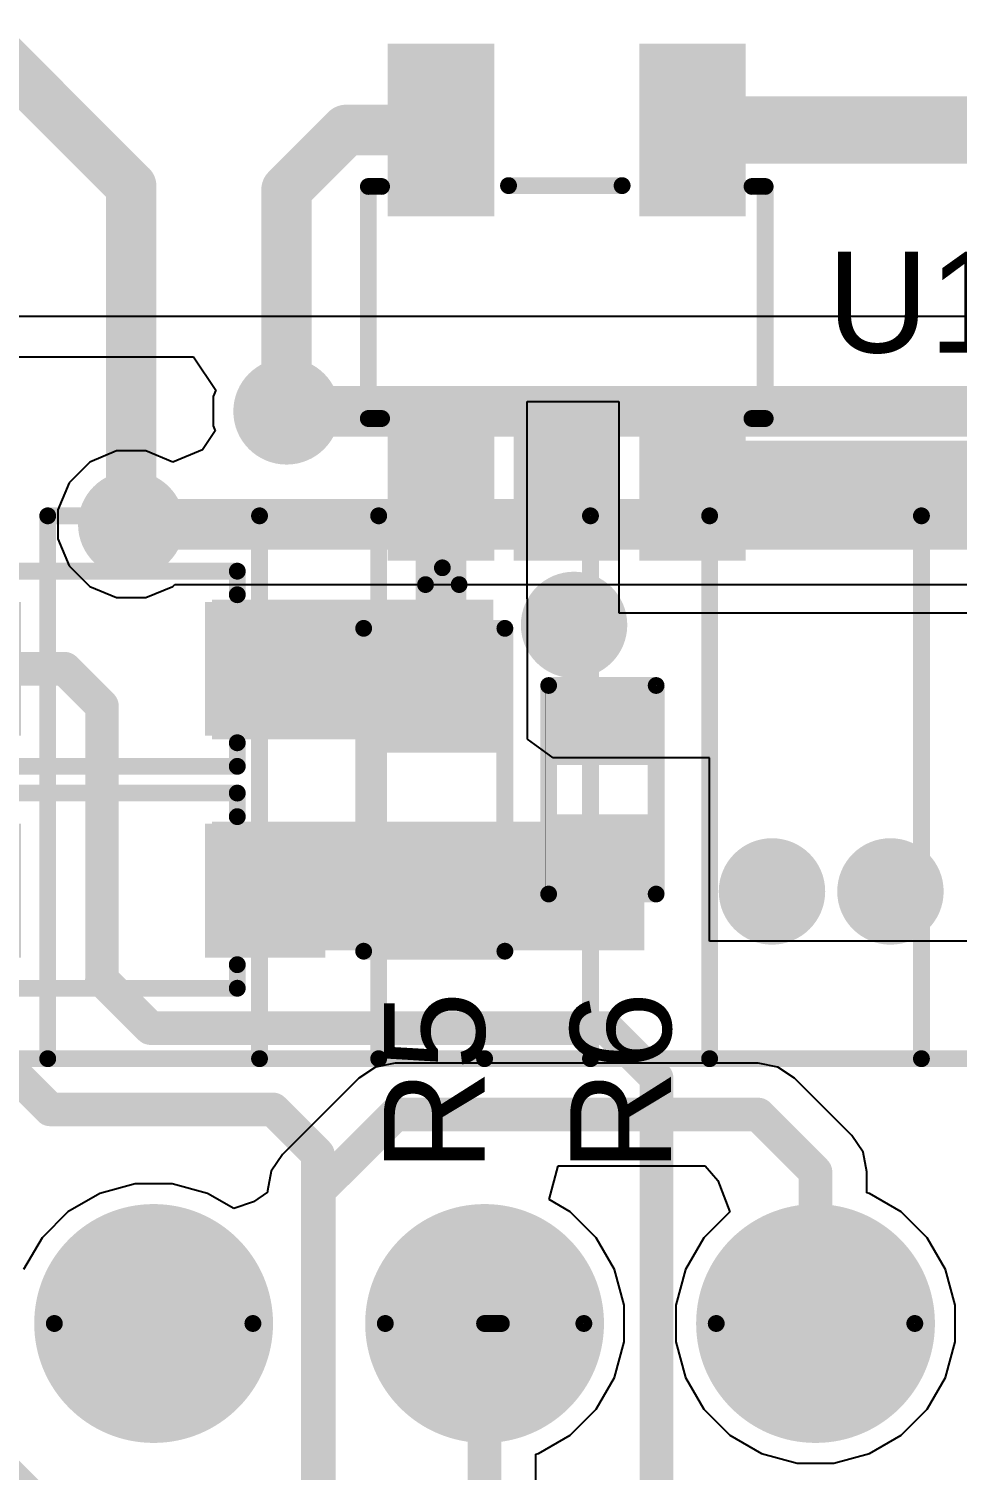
# Model space of a CAD drawing. Header units: inches. Extents: x -2.6 to 26.8, y -2.6 to 26.4.
# Drawn here: x 6.56 to 13.57, y 7.89 to 18.78 of the extents above; entities that cross this region are included whole.
import ezdxf

# ---------------------------------------------------------------- set-up
doc = ezdxf.new("R2010")
doc.units = ezdxf.units.IN
for name, color, linetype in [('Board Outline', 216, 'Continuous'), ('Bottom Layer', 5, 'Continuous'), ('Bottom Overlay', 54, 'Continuous'), ('Bottom Solder', 6, 'Continuous'), ('Multi-Layer', 9, 'Continuous'), ('Pad Holes', 156, 'Continuous'), ('Top Layer', 1, 'Continuous'), ('Top Overlay', 2, 'Continuous'), ('Top Paste', 8, 'Continuous'), ('Top Solder', 216, 'Continuous'), ('Via Holes', 16, 'Continuous')]:
    doc.layers.add(name, color=color, linetype=linetype)
doc.styles.add('Arial', font='', dxfattribs={"height": 0.2})
doc.styles.get('Arial').set_extended_font_data('Arial')

# ---------------------------------------------------------------- blocks, each defined once
blk = doc.blocks.new('SOT_23_5_1')
at = {"layer": 'Top Layer'}
for points in [[(-1.85, 1.25), (-0.75, 1.25), (-0.75, 0.65), (-1.85, 0.65)], [(0.75, 1.25), (1.85, 1.25), (1.85, 0.65), (0.75, 0.65)], [(-1.85, 0.3), (-0.75, 0.3), (-0.75, -0.3), (-1.85, -0.3)], [(-1.85, -0.65), (-0.75, -0.65), (-0.75, -1.25), (-1.85, -1.25)], [(0.75, -0.65), (1.85, -0.65), (1.85, -1.25), (0.75, -1.25)]]:
    blk.add_hatch(color=1, dxfattribs=at).paths.add_polyline_path(points)
at = {"layer": 'Top Paste'}
for points in [[(-1.85, 1.25), (-0.75, 1.25), (-0.75, 0.65), (-1.85, 0.65)], [(0.75, 1.25), (1.85, 1.25), (1.85, 0.65), (0.75, 0.65)], [(-1.85, 0.3), (-0.75, 0.3), (-0.75, -0.3), (-1.85, -0.3)], [(-1.85, -0.65), (-0.75, -0.65), (-0.75, -1.25), (-1.85, -1.25)], [(0.75, -0.65), (1.85, -0.65), (1.85, -1.25), (0.75, -1.25)]]:
    blk.add_hatch(color=8, dxfattribs=at).paths.add_polyline_path(points)
at = {"layer": 'Top Solder'}
for points in [[(-1.952, 1.352), (-0.648, 1.352), (-0.648, 0.548), (-1.952, 0.548)], [(0.648, 1.352), (1.952, 1.352), (1.952, 0.548), (0.648, 0.548)], [(-1.952, 0.402), (-0.648, 0.402), (-0.648, -0.402), (-1.952, -0.402)], [(-1.952, -0.548), (-0.648, -0.548), (-0.648, -1.352), (-1.952, -1.352)], [(0.648, -0.548), (1.952, -0.548), (1.952, -1.352), (0.648, -1.352)]]:
    blk.add_hatch(color=216, dxfattribs=at).paths.add_polyline_path(points)
at = {"layer": 'Top Overlay'}
for points in [[(-0.879, 1.499, 0.127, 0.127, 0), (0.874, 1.499, 0.127, 0.127, 0)], [(-0.879, 1.499, 0.127, 0.127, 0), (-0.879, 1.399, 0.127, 0.127, 0)], [(0.874, 1.499, 0.127, 0.127, 0), (0.874, 1.399, 0.127, 0.127, 0)], [(-2.134, 1.067, 0.127, 0.127, 0), (-2.007, 0.94, 0.127, 0.127, 0)], [(-2.134, 1.067, 0.127, 0.127, 0), (-2.134, 0.813, 0.127, 0.127, 0)], [(-2.007, 0.94, 0.127, 0.127, 0), (-2.134, 0.813, 0.127, 0.127, 0)], [(0.88, 0.44, 0.127, 0.127, 0), (0.88, -0.418, 0.127, 0.127, 0)], [(-0.879, -1.399, 0.127, 0.127, 0), (-0.879, -1.499, 0.127, 0.127, 0)], [(0.874, -1.399, 0.127, 0.127, 0), (0.874, -1.499, 0.127, 0.127, 0)], [(-0.879, -1.499, 0.127, 0.127, 0), (0.874, -1.499, 0.127, 0.127, 0)]]:
    blk.add_lwpolyline(points, format="xyseb", dxfattribs=at)
for points in [[(-0.911, 1.499, 0.0635, 0.0635, 1), (-0.847, 1.499, 0.0635, 0.0635, 1)], [(-0.911, 1.499, 0.0635, 0.0635, 1), (-0.847, 1.499, 0.0635, 0.0635, 1)], [(0.842, 1.499, 0.0635, 0.0635, 1), (0.905, 1.499, 0.0635, 0.0635, 1)], [(0.842, 1.499, 0.0635, 0.0635, 1), (0.905, 1.499, 0.0635, 0.0635, 1)], [(-0.911, 1.399, 0.0635, 0.0635, 1), (-0.847, 1.399, 0.0635, 0.0635, 1)], [(0.842, 1.399, 0.0635, 0.0635, 1), (0.905, 1.399, 0.0635, 0.0635, 1)], [(-2.165, 1.067, 0.0635, 0.0635, 1), (-2.102, 1.067, 0.0635, 0.0635, 1)], [(-2.165, 1.067, 0.0635, 0.0635, 1), (-2.102, 1.067, 0.0635, 0.0635, 1)], [(-2.038, 0.94, 0.0635, 0.0635, 1), (-1.975, 0.94, 0.0635, 0.0635, 1)], [(-2.038, 0.94, 0.0635, 0.0635, 1), (-1.975, 0.94, 0.0635, 0.0635, 1)], [(-2.165, 0.813, 0.0635, 0.0635, 1), (-2.102, 0.813, 0.0635, 0.0635, 1)], [(-2.165, 0.813, 0.0635, 0.0635, 1), (-2.102, 0.813, 0.0635, 0.0635, 1)], [(0.848, 0.44, 0.0635, 0.0635, 1), (0.912, 0.44, 0.0635, 0.0635, 1)], [(0.848, -0.418, 0.0635, 0.0635, 1), (0.912, -0.418, 0.0635, 0.0635, 1)], [(-0.911, -1.399, 0.0635, 0.0635, 1), (-0.847, -1.399, 0.0635, 0.0635, 1)], [(0.842, -1.399, 0.0635, 0.0635, 1), (0.905, -1.399, 0.0635, 0.0635, 1)], [(-0.911, -1.499, 0.0635, 0.0635, 1), (-0.847, -1.499, 0.0635, 0.0635, 1)], [(-0.911, -1.499, 0.0635, 0.0635, 1), (-0.847, -1.499, 0.0635, 0.0635, 1)], [(0.842, -1.499, 0.0635, 0.0635, 1), (0.905, -1.499, 0.0635, 0.0635, 1)], [(0.842, -1.499, 0.0635, 0.0635, 1), (0.905, -1.499, 0.0635, 0.0635, 1)]]:
    blk.add_lwpolyline(points, format="xyseb", close=True, dxfattribs=at)
blk = doc.blocks.new('SOD_323_8')
at = {"layer": 'Top Layer'}
for points in [[(-0.75, -0.45), (-1.55, -0.45), (-1.55, 0.45), (-0.75, 0.45)], [(1.55, -0.45), (0.75, -0.45), (0.75, 0.45), (1.55, 0.45)]]:
    blk.add_hatch(color=1, dxfattribs=at).paths.add_polyline_path(points)
at = {"layer": 'Top Overlay'}
for points in [[(-2.007, 0.483), (-0.914, 0.483), (-0.914, 0.787), (-2.007, 0.787)], [(-2.007, -0.508), (-1.575, -0.508), (-1.575, 0.508), (-2.007, 0.508)], [(-2.007, -0.787), (-0.914, -0.787), (-0.914, -0.483), (-2.007, -0.483)]]:
    blk.add_hatch(color=2, dxfattribs=at).paths.add_polyline_path(points)
at = {"layer": 'Top Paste'}
for points in [[(-0.75, -0.45), (-1.55, -0.45), (-1.55, 0.45), (-0.75, 0.45)], [(1.55, -0.45), (0.75, -0.45), (0.75, 0.45), (1.55, 0.45)]]:
    blk.add_hatch(color=8, dxfattribs=at).paths.add_polyline_path(points)
at = {"layer": 'Top Solder'}
for points in [[(-0.695, -0.505), (-1.605, -0.505), (-1.605, 0.505), (-0.695, 0.505)], [(1.605, -0.505), (0.695, -0.505), (0.695, 0.505), (1.605, 0.505)]]:
    blk.add_hatch(color=216, dxfattribs=at).paths.add_polyline_path(points)
at = {"layer": 'Top Overlay'}
for points in [[(-0.914, 0.737, 0.127, 0.127, 0), (0.94, 0.737, 0.127, 0.127, 0)], [(0.94, 0.559, 0.127, 0.127, 0), (0.94, 0.737, 0.127, 0.127, 0)], [(0.94, -0.737, 0.127, 0.127, 0), (0.94, -0.559, 0.127, 0.127, 0)], [(-0.914, -0.737, 0.127, 0.127, 0), (0.94, -0.737, 0.127, 0.127, 0)]]:
    blk.add_lwpolyline(points, format="xyseb", dxfattribs=at)
for points in [[(-0.946, 0.737, 0.0635, 0.0635, 1), (-0.883, 0.737, 0.0635, 0.0635, 1)], [(0.908, 0.737, 0.0635, 0.0635, 1), (0.972, 0.737, 0.0635, 0.0635, 1)], [(0.908, 0.737, 0.0635, 0.0635, 1), (0.972, 0.737, 0.0635, 0.0635, 1)], [(0.908, 0.559, 0.0635, 0.0635, 1), (0.972, 0.559, 0.0635, 0.0635, 1)], [(0.908, -0.559, 0.0635, 0.0635, 1), (0.972, -0.559, 0.0635, 0.0635, 1)], [(-0.946, -0.737, 0.0635, 0.0635, 1), (-0.883, -0.737, 0.0635, 0.0635, 1)], [(0.908, -0.737, 0.0635, 0.0635, 1), (0.972, -0.737, 0.0635, 0.0635, 1)], [(0.908, -0.737, 0.0635, 0.0635, 1), (0.972, -0.737, 0.0635, 0.0635, 1)]]:
    blk.add_lwpolyline(points, format="xyseb", close=True, dxfattribs=at)
blk = doc.blocks.new('SOD_323_9')
at = {"layer": 'Top Layer'}
for points in [[(-0.75, -0.45), (-1.55, -0.45), (-1.55, 0.45), (-0.75, 0.45)], [(1.55, -0.45), (0.75, -0.45), (0.75, 0.45), (1.55, 0.45)]]:
    blk.add_hatch(color=1, dxfattribs=at).paths.add_polyline_path(points)
at = {"layer": 'Top Overlay'}
for points in [[(-2.007, 0.483), (-0.914, 0.483), (-0.914, 0.787), (-2.007, 0.787)], [(-2.007, -0.508), (-1.575, -0.508), (-1.575, 0.508), (-2.007, 0.508)], [(-2.007, -0.787), (-0.914, -0.787), (-0.914, -0.483), (-2.007, -0.483)]]:
    blk.add_hatch(color=2, dxfattribs=at).paths.add_polyline_path(points)
at = {"layer": 'Top Paste'}
for points in [[(-0.75, -0.45), (-1.55, -0.45), (-1.55, 0.45), (-0.75, 0.45)], [(1.55, -0.45), (0.75, -0.45), (0.75, 0.45), (1.55, 0.45)]]:
    blk.add_hatch(color=8, dxfattribs=at).paths.add_polyline_path(points)
at = {"layer": 'Top Solder'}
for points in [[(-0.695, -0.505), (-1.605, -0.505), (-1.605, 0.505), (-0.695, 0.505)], [(1.605, -0.505), (0.695, -0.505), (0.695, 0.505), (1.605, 0.505)]]:
    blk.add_hatch(color=216, dxfattribs=at).paths.add_polyline_path(points)
at = {"layer": 'Top Overlay'}
for points in [[(-0.914, 0.737, 0.127, 0.127, 0), (0.94, 0.737, 0.127, 0.127, 0)], [(0.94, 0.559, 0.127, 0.127, 0), (0.94, 0.737, 0.127, 0.127, 0)], [(0.94, -0.737, 0.127, 0.127, 0), (0.94, -0.559, 0.127, 0.127, 0)], [(-0.914, -0.737, 0.127, 0.127, 0), (0.94, -0.737, 0.127, 0.127, 0)]]:
    blk.add_lwpolyline(points, format="xyseb", dxfattribs=at)
for points in [[(-0.946, 0.737, 0.0635, 0.0635, 1), (-0.883, 0.737, 0.0635, 0.0635, 1)], [(0.908, 0.737, 0.0635, 0.0635, 1), (0.972, 0.737, 0.0635, 0.0635, 1)], [(0.908, 0.737, 0.0635, 0.0635, 1), (0.972, 0.737, 0.0635, 0.0635, 1)], [(0.908, 0.559, 0.0635, 0.0635, 1), (0.972, 0.559, 0.0635, 0.0635, 1)], [(0.908, -0.559, 0.0635, 0.0635, 1), (0.972, -0.559, 0.0635, 0.0635, 1)], [(-0.946, -0.737, 0.0635, 0.0635, 1), (-0.883, -0.737, 0.0635, 0.0635, 1)], [(0.908, -0.737, 0.0635, 0.0635, 1), (0.972, -0.737, 0.0635, 0.0635, 1)], [(0.908, -0.737, 0.0635, 0.0635, 1), (0.972, -0.737, 0.0635, 0.0635, 1)]]:
    blk.add_lwpolyline(points, format="xyseb", close=True, dxfattribs=at)
blk = doc.blocks.new('R___0402_14')
at = {"layer": 'Top Layer'}
for points in [[(-0.699, -0.318), (-0.699, 0.317), (-0.241, 0.317), (-0.241, -0.318)], [(0.241, -0.318), (0.241, 0.317), (0.699, 0.317), (0.699, -0.318)]]:
    blk.add_hatch(color=1, dxfattribs=at).paths.add_polyline_path(points)
at = {"layer": 'Top Paste'}
for points in [[(-0.699, -0.318), (-0.699, 0.317), (-0.241, 0.317), (-0.241, -0.318)], [(0.241, -0.318), (0.241, 0.317), (0.699, 0.317), (0.699, -0.318)]]:
    blk.add_hatch(color=8, dxfattribs=at).paths.add_polyline_path(points)
at = {"layer": 'Top Solder'}
for points in [[(-0.754, -0.373), (-0.754, 0.373), (-0.186, 0.373), (-0.186, -0.373)], [(0.186, -0.373), (0.186, 0.373), (0.754, 0.373), (0.754, -0.373)]]:
    blk.add_hatch(color=216, dxfattribs=at).paths.add_polyline_path(points)
at = {"layer": 'Top Overlay'}
for points in [[(-0.787, -0.406, 0.127, 0.127, 0), (-0.787, 0.406, 0.127, 0.127, 0)], [(0.787, 0.406, 0.127, 0.127, 0), (-0.787, 0.406, 0.127, 0.127, 0)], [(0.787, -0.406, 0.127, 0.127, 0), (0.787, 0.406, 0.127, 0.127, 0)], [(0.787, -0.406, 0.127, 0.127, 0), (-0.787, -0.406, 0.127, 0.127, 0)], [(0.813, -0.432, 0.00323, 0.00323, 0), (-0.813, -0.432, 0.00323, 0.00323, 0)]]:
    blk.add_lwpolyline(points, format="xyseb", dxfattribs=at)
for points in [[(-0.819, 0.406, 0.0635, 0.0635, 1), (-0.756, 0.406, 0.0635, 0.0635, 1)], [(-0.819, 0.406, 0.0635, 0.0635, 1), (-0.756, 0.406, 0.0635, 0.0635, 1)], [(0.756, 0.406, 0.0635, 0.0635, 1), (0.819, 0.406, 0.0635, 0.0635, 1)], [(0.756, 0.406, 0.0635, 0.0635, 1), (0.819, 0.406, 0.0635, 0.0635, 1)], [(-0.819, -0.406, 0.0635, 0.0635, 1), (-0.756, -0.406, 0.0635, 0.0635, 1)], [(-0.819, -0.406, 0.0635, 0.0635, 1), (-0.756, -0.406, 0.0635, 0.0635, 1)], [(-0.814, -0.432, 0.00161, 0.00161, 1), (-0.812, -0.432, 0.00161, 0.00161, 1)], [(0.756, -0.406, 0.0635, 0.0635, 1), (0.819, -0.406, 0.0635, 0.0635, 1)], [(0.756, -0.406, 0.0635, 0.0635, 1), (0.819, -0.406, 0.0635, 0.0635, 1)], [(0.812, -0.432, 0.00161, 0.00161, 1), (0.814, -0.432, 0.00161, 0.00161, 1)]]:
    blk.add_lwpolyline(points, format="xyseb", close=True, dxfattribs=at)
blk = doc.blocks.new('R___0603_15')
at = {"layer": 'Top Layer'}
for points in [[(-0.381, 0.4445), (-0.381, -0.4445), (-1.143, -0.4445), (-1.143, 0.4445)], [(1.143, 0.4445), (1.143, -0.4445), (0.381, -0.4445), (0.381, 0.4445)]]:
    blk.add_hatch(color=1, dxfattribs=at).paths.add_polyline_path(points)
at = {"layer": 'Top Paste'}
for points in [[(-0.381, 0.4445), (-0.381, -0.4445), (-1.143, -0.4445), (-1.143, 0.4445)], [(1.143, 0.4445), (1.143, -0.4445), (0.381, -0.4445), (0.381, 0.4445)]]:
    blk.add_hatch(color=8, dxfattribs=at).paths.add_polyline_path(points)
at = {"layer": 'Top Solder'}
for points in [[(-0.2794, 0.5461), (-0.2794, -0.5461), (-1.2446, -0.5461), (-1.2446, 0.5461)], [(1.2446, 0.5461), (1.2446, -0.5461), (0.2794, -0.5461), (0.2794, 0.5461)]]:
    blk.add_hatch(color=216, dxfattribs=at).paths.add_polyline_path(points)
at = {"layer": 'Top Overlay'}
for points in [[(-1.2192, 0.5334, 0.127, 0.127, 0), (-1.2192, -0.5334, 0.127, 0.127, 0)], [(-1.2192, 0.5334, 0.127, 0.127, 0), (1.2192, 0.5334, 0.127, 0.127, 0)], [(1.2192, 0.5334, 0.127, 0.127, 0), (1.2192, -0.5334, 0.127, 0.127, 0)], [(-1.2192, -0.5334, 0.127, 0.127, 0), (1.2192, -0.5334, 0.127, 0.127, 0)]]:
    blk.add_lwpolyline(points, format="xyseb", dxfattribs=at)
for points in [[(-1.25095, 0.5334, 0.0635, 0.0635, 1), (-1.18745, 0.5334, 0.0635, 0.0635, 1)], [(-1.25095, 0.5334, 0.0635, 0.0635, 1), (-1.18745, 0.5334, 0.0635, 0.0635, 1)], [(1.18745, 0.5334, 0.0635, 0.0635, 1), (1.25095, 0.5334, 0.0635, 0.0635, 1)], [(1.18745, 0.5334, 0.0635, 0.0635, 1), (1.25095, 0.5334, 0.0635, 0.0635, 1)], [(-1.25095, -0.5334, 0.0635, 0.0635, 1), (-1.18745, -0.5334, 0.0635, 0.0635, 1)], [(-1.25095, -0.5334, 0.0635, 0.0635, 1), (-1.18745, -0.5334, 0.0635, 0.0635, 1)], [(1.18745, -0.5334, 0.0635, 0.0635, 1), (1.25095, -0.5334, 0.0635, 0.0635, 1)], [(1.18745, -0.5334, 0.0635, 0.0635, 1), (1.25095, -0.5334, 0.0635, 0.0635, 1)]]:
    blk.add_lwpolyline(points, format="xyseb", close=True, dxfattribs=at)
blk = doc.blocks.new('B01_A_7P_R4______B_20')
at = {"layer": 'Bottom Layer'}
h = blk.add_hatch(color=5, dxfattribs=at)
edge = h.paths.add_edge_path()
edge.add_arc((-2.5, 0), 0.8, 0, 360)
h = blk.add_hatch(color=5, dxfattribs=at)
edge = h.paths.add_edge_path()
edge.add_arc((0, 0), 0.8, 0, 360)
h = blk.add_hatch(color=5, dxfattribs=at)
edge = h.paths.add_edge_path()
edge.add_arc((2.5, 0), 0.8, 0, 360)
at = {"layer": 'Bottom Solder'}
h = blk.add_hatch(color=6, dxfattribs=at)
edge = h.paths.add_edge_path()
edge.add_arc((-2.5, 0), 0.902, 0, 360)
h = blk.add_hatch(color=6, dxfattribs=at)
edge = h.paths.add_edge_path()
edge.add_arc((0, 0), 0.902, 0, 360)
h = blk.add_hatch(color=6, dxfattribs=at)
edge = h.paths.add_edge_path()
edge.add_arc((2.5, 0), 0.902, 0, 360)
at = {"layer": 'Multi-Layer'}
h = blk.add_hatch(color=9, dxfattribs=at)
edge = h.paths.add_edge_path()
edge.add_arc((-2.5, 0), 0.8, 0, 360)
h = blk.add_hatch(color=9, dxfattribs=at)
edge = h.paths.add_edge_path()
edge.add_arc((0, 0), 0.8, 0, 360)
h = blk.add_hatch(color=9, dxfattribs=at)
edge = h.paths.add_edge_path()
edge.add_arc((2.5, 0), 0.8, 0, 360)
at = {"layer": 'Pad Holes'}
h = blk.add_hatch(color=7, dxfattribs=at)
edge = h.paths.add_edge_path()
edge.add_arc((-2.5, 0), 0.5, 0, 360)
h = blk.add_hatch(color=7, dxfattribs=at)
edge = h.paths.add_edge_path()
edge.add_arc((0, 0), 0.5, 0, 360)
h = blk.add_hatch(color=7, dxfattribs=at)
edge = h.paths.add_edge_path()
edge.add_arc((2.5, 0), 0.5, 0, 360)
at = {"layer": 'Top Layer'}
h = blk.add_hatch(color=1, dxfattribs=at)
edge = h.paths.add_edge_path()
edge.add_arc((-2.5, 0), 0.8, 0, 360)
h = blk.add_hatch(color=1, dxfattribs=at)
edge = h.paths.add_edge_path()
edge.add_arc((0, 0), 0.8, 0, 360)
h = blk.add_hatch(color=1, dxfattribs=at)
edge = h.paths.add_edge_path()
edge.add_arc((2.5, 0), 0.8, 0, 360)
at = {"layer": 'Top Solder'}
h = blk.add_hatch(color=216, dxfattribs=at)
edge = h.paths.add_edge_path()
edge.add_arc((-2.5, 0), 0.902, 0, 360)
h = blk.add_hatch(color=216, dxfattribs=at)
edge = h.paths.add_edge_path()
edge.add_arc((0, 0), 0.902, 0, 360)
h = blk.add_hatch(color=216, dxfattribs=at)
edge = h.paths.add_edge_path()
edge.add_arc((2.5, 0), 0.902, 0, 360)
at = {"layer": 'Bottom Overlay'}
for points in [[(-3.3, 2, 0.127, 0.127, 0), (-3.3, 6.1, 0.127, 0.127, 0)], [(-3.3, 6.1, 0.127, 0.127, 0), (-1.7, 6.1, 0.127, 0.127, 0)], [(-1.7, 2, 0.127, 0.127, 0), (-1.7, 6.1, 0.127, 0.127, 0)], [(-0.8, 2, 0.127, 0.127, 0), (-0.8, 6.1, 0.127, 0.127, 0)], [(-0.8, 6.1, 0.127, 0.127, 0), (0.8, 6.1, 0.127, 0.127, 0)], [(0.8, 2, 0.127, 0.127, 0), (0.8, 6.1, 0.127, 0.127, 0)], [(1.7, 2, 0.127, 0.127, 0), (1.7, 6.1, 0.127, 0.127, 0)], [(1.7, 6.1, 0.127, 0.127, 0), (3.3, 6.1, 0.127, 0.127, 0)], [(3.3, 2, 0.127, 0.127, 0), (3.3, 6.1, 0.127, 0.127, 0)], [(-9.75, 2, 0.127, 0.127, 0), (0, 2, 0.127, 0.127, 0)], [(0, 2, 0.127, 0.127, 0), (9.75, 2, 0.127, 0.127, 0)], [(0, 0, 0.127, 0.127, 0), (0.127, 0, 0.127, 0.127, 0)]]:
    blk.add_lwpolyline(points, format="xyseb", dxfattribs=at)
for points in [[(-3.332, 6.1, 0.0635, 0.0635, 1), (-3.268, 6.1, 0.0635, 0.0635, 1)], [(-3.332, 6.1, 0.0635, 0.0635, 1), (-3.268, 6.1, 0.0635, 0.0635, 1)], [(-1.732, 6.1, 0.0635, 0.0635, 1), (-1.668, 6.1, 0.0635, 0.0635, 1)], [(-1.732, 6.1, 0.0635, 0.0635, 1), (-1.668, 6.1, 0.0635, 0.0635, 1)], [(-0.832, 6.1, 0.0635, 0.0635, 1), (-0.768, 6.1, 0.0635, 0.0635, 1)], [(-0.832, 6.1, 0.0635, 0.0635, 1), (-0.768, 6.1, 0.0635, 0.0635, 1)], [(0.768, 6.1, 0.0635, 0.0635, 1), (0.832, 6.1, 0.0635, 0.0635, 1)], [(0.768, 6.1, 0.0635, 0.0635, 1), (0.832, 6.1, 0.0635, 0.0635, 1)], [(1.668, 6.1, 0.0635, 0.0635, 1), (1.732, 6.1, 0.0635, 0.0635, 1)], [(1.668, 6.1, 0.0635, 0.0635, 1), (1.732, 6.1, 0.0635, 0.0635, 1)], [(3.268, 6.1, 0.0635, 0.0635, 1), (3.332, 6.1, 0.0635, 0.0635, 1)], [(3.268, 6.1, 0.0635, 0.0635, 1), (3.332, 6.1, 0.0635, 0.0635, 1)], [(-3.332, 2, 0.0635, 0.0635, 1), (-3.268, 2, 0.0635, 0.0635, 1)], [(-1.732, 2, 0.0635, 0.0635, 1), (-1.668, 2, 0.0635, 0.0635, 1)], [(-0.832, 2, 0.0635, 0.0635, 1), (-0.768, 2, 0.0635, 0.0635, 1)], [(-0.032, 2, 0.0635, 0.0635, 1), (0.032, 2, 0.0635, 0.0635, 1)], [(-0.032, 2, 0.0635, 0.0635, 1), (0.032, 2, 0.0635, 0.0635, 1)], [(0.768, 2, 0.0635, 0.0635, 1), (0.832, 2, 0.0635, 0.0635, 1)], [(1.668, 2, 0.0635, 0.0635, 1), (1.732, 2, 0.0635, 0.0635, 1)], [(3.268, 2, 0.0635, 0.0635, 1), (3.332, 2, 0.0635, 0.0635, 1)], [(-0.032, 0, 0.0635, 0.0635, 1), (0.032, 0, 0.0635, 0.0635, 1)], [(0.095, 0, 0.0635, 0.0635, 1), (0.159, 0, 0.0635, 0.0635, 1)]]:
    blk.add_lwpolyline(points, format="xyseb", close=True, dxfattribs=at)

msp = doc.modelspace()

# ---------------------------------------------------------------- hatches: boundary and pattern name
at = {"layer": 'Bottom Layer'}
h = msp.add_hatch(color=5, dxfattribs=at)
edge = h.paths.add_edge_path()
edge.add_arc((8.504, 15.889), 0.3, 0, 360)
h = msp.add_hatch(color=5, dxfattribs=at)
edge = h.paths.add_edge_path()
edge.add_arc((7.331, 15.036), 0.3, 0, 360)
h = msp.add_hatch(color=5, dxfattribs=at)
edge = h.paths.add_edge_path()
edge.add_arc((10.676, 14.276), 0.3, 0, 360)
h = msp.add_hatch(color=5, dxfattribs=at)
edge = h.paths.add_edge_path()
edge.add_arc((12.171, 12.263), 0.3, 0, 360)
h = msp.add_hatch(color=5, dxfattribs=at)
edge = h.paths.add_edge_path()
edge.add_arc((13.066, 12.263), 0.3, 0, 360)
at = {"layer": 'Bottom Solder'}
h = msp.add_hatch(color=6, dxfattribs=at)
edge = h.paths.add_edge_path()
edge.add_arc((8.504, 15.889), 0.402, 0, 360)
h = msp.add_hatch(color=6, dxfattribs=at)
edge = h.paths.add_edge_path()
edge.add_arc((7.331, 15.036), 0.402, 0, 360)
h = msp.add_hatch(color=6, dxfattribs=at)
edge = h.paths.add_edge_path()
edge.add_arc((10.676, 14.276), 0.402, 0, 360)
h = msp.add_hatch(color=6, dxfattribs=at)
edge = h.paths.add_edge_path()
edge.add_arc((12.171, 12.263), 0.402, 0, 360)
h = msp.add_hatch(color=6, dxfattribs=at)
edge = h.paths.add_edge_path()
edge.add_arc((13.066, 12.263), 0.402, 0, 360)
at = {"layer": 'Top Layer'}
h = msp.add_hatch(color=1, dxfattribs=at)
edge = h.paths.add_edge_path()
edge.add_arc((8.504, 15.889), 0.3, 0, 360)
h = msp.add_hatch(color=1, dxfattribs=at)
edge = h.paths.add_edge_path()
edge.add_arc((7.331, 15.036), 0.3, 0, 360)
h = msp.add_hatch(color=1, dxfattribs=at)
edge = h.paths.add_edge_path()
edge.add_arc((10.676, 14.276), 0.3, 0, 360)
for points in [[(7.942, 13.412), (10.065, 13.412), (10.065, 14.466), (7.942, 14.466)], [(7.942, 11.819), (11.208, 11.819), (11.208, 12.789), (7.942, 12.789)]]:
    msp.add_hatch(color=1, dxfattribs=at).paths.add_polyline_path(points)
h = msp.add_hatch(color=1, dxfattribs=at)
edge = h.paths.add_edge_path()
edge.add_arc((12.171, 12.263), 0.3, 0, 360)
h = msp.add_hatch(color=1, dxfattribs=at)
edge = h.paths.add_edge_path()
edge.add_arc((13.066, 12.263), 0.3, 0, 360)
at = {"layer": 'Top Solder'}
h = msp.add_hatch(color=216, dxfattribs=at)
edge = h.paths.add_edge_path()
edge.add_arc((8.504, 15.889), 0.402, 0, 360)
h = msp.add_hatch(color=216, dxfattribs=at)
edge = h.paths.add_edge_path()
edge.add_arc((7.331, 15.036), 0.402, 0, 360)
h = msp.add_hatch(color=216, dxfattribs=at)
edge = h.paths.add_edge_path()
edge.add_arc((10.676, 14.276), 0.402, 0, 360)
h = msp.add_hatch(color=216, dxfattribs=at)
edge = h.paths.add_edge_path()
edge.add_arc((12.171, 12.263), 0.402, 0, 360)
h = msp.add_hatch(color=216, dxfattribs=at)
edge = h.paths.add_edge_path()
edge.add_arc((13.066, 12.263), 0.402, 0, 360)
at = {"layer": 'Via Holes'}
h = msp.add_hatch(color=7, dxfattribs=at)
edge = h.paths.add_edge_path()
edge.add_arc((8.504, 15.889), 0.15, 0, 360)
h = msp.add_hatch(color=7, dxfattribs=at)
edge = h.paths.add_edge_path()
edge.add_arc((7.331, 15.036), 0.15, 0, 360)
h = msp.add_hatch(color=7, dxfattribs=at)
edge = h.paths.add_edge_path()
edge.add_arc((10.676, 14.276), 0.15, 0, 360)
h = msp.add_hatch(color=7, dxfattribs=at)
edge = h.paths.add_edge_path()
edge.add_arc((12.171, 12.263), 0.15, 0, 360)
h = msp.add_hatch(color=7, dxfattribs=at)
edge = h.paths.add_edge_path()
edge.add_arc((13.066, 12.263), 0.15, 0, 360)

# ---------------------------------------------------------------- linework, layer by layer
at = {"layer": 'Board Outline'}
for points in [[(8.25, 9, 0.127, 0.127, 1), (6.75, 9, 0.127, 0.127, 1)], [(10.75, 9, 0.127, 0.127, 1), (9.25, 9, 0.127, 0.127, 1)], [(13.25, 9, 0.127, 0.127, 1), (11.75, 9, 0.127, 0.127, 1)], [(6.718, 9, 0.0635, 0.0635, 1), (6.782, 9, 0.0635, 0.0635, 1)], [(8.218, 9, 0.0635, 0.0635, 1), (8.282, 9, 0.0635, 0.0635, 1)], [(9.218, 9, 0.0635, 0.0635, 1), (9.282, 9, 0.0635, 0.0635, 1)], [(10.718, 9, 0.0635, 0.0635, 1), (10.782, 9, 0.0635, 0.0635, 1)], [(11.718, 9, 0.0635, 0.0635, 1), (11.782, 9, 0.0635, 0.0635, 1)], [(13.218, 9, 0.0635, 0.0635, 1), (13.282, 9, 0.0635, 0.0635, 1)]]:
    msp.add_lwpolyline(points, format="xyseb", close=True, dxfattribs=at)
at = {"layer": 'Bottom Layer'}
for p, q in [((22.241, 16.606), (1.707, 16.606)), ((2.052, 16.302), (7.801, 16.302)), ((7.801, 16.302), (7.97, 16.048)), ((7.97, 16.048), (7.95, 16)), ((7.95, 16), (7.95, 15.779)), ((7.965, 15.743), (7.869, 15.599)), ((7.95, 15.779), (7.965, 15.743)), ((7.22, 15.59), (7.017, 15.505)), ((7.441, 15.59), (7.22, 15.59)), ((7.644, 15.505), (7.441, 15.59)), ((7.869, 15.599), (7.644, 15.505)), ((7.017, 15.505), (6.861, 15.349)), ((6.861, 15.349), (6.777, 15.146)), ((6.777, 15.146), (6.777, 14.925)), ((6.777, 14.925), (6.861, 14.722)), ((6.861, 14.722), (7.017, 14.566)), ((7.017, 14.566), (7.22, 14.482)), ((7.22, 14.482), (7.441, 14.482)), ((7.441, 14.482), (7.644, 14.566)), ((7.644, 14.566), (7.661, 14.582)), ((7.661, 14.582), (16.36, 14.582)), ((9.175, 10.937), (9.049, 10.853)), ((9.324, 10.967), (9.175, 10.937)), ((12.067, 10.967), (9.324, 10.967)), ((12.216, 10.937), (12.067, 10.967)), ((12.342, 10.853), (12.216, 10.937)), ((9.049, 10.853), (8.473, 10.276)), ((12.775, 10.42), (12.342, 10.853)), ((12.859, 10.294), (12.775, 10.42)), ((8.473, 10.276), (8.389, 10.15)), ((12.888, 10.145), (12.859, 10.294)), ((8.389, 10.15), (8.359, 10.002)), ((10.487, 9.936), (10.556, 10.19)), ((10.556, 10.19), (11.666, 10.19)), ((11.666, 10.19), (11.762, 10.08)), ((12.888, 9.987), (12.888, 10.145)), ((7.361, 10.054), (7.093, 9.982)), ((7.639, 10.054), (7.361, 10.054)), ((7.907, 9.982), (7.639, 10.054)), ((11.762, 10.08), (11.853, 9.843)), ((7.093, 9.982), (6.853, 9.843)), ((8.105, 9.868), (7.907, 9.982)), ((8.254, 9.918), (8.105, 9.868)), ((8.359, 9.991), (8.254, 9.918)), ((8.359, 10.002), (8.359, 9.991)), ((10.647, 9.843), (10.487, 9.936)), ((12.907, 9.982), (12.888, 9.987)), ((13.147, 9.843), (12.907, 9.982)), ((6.853, 9.843), (6.657, 9.647)), ((10.843, 9.647), (10.647, 9.843)), ((11.853, 9.843), (11.657, 9.647)), ((13.343, 9.647), (13.147, 9.843)), ((6.657, 9.647), (6.518, 9.407)), ((10.982, 9.407), (10.843, 9.647)), ((11.657, 9.647), (11.518, 9.407)), ((13.482, 9.407), (13.343, 9.647)), ((11.054, 9.139), (10.982, 9.407)), ((11.518, 9.407), (11.446, 9.139)), ((13.554, 9.139), (13.482, 9.407)), ((11.054, 8.861), (11.054, 9.139)), ((11.446, 9.139), (11.446, 8.861)), ((13.554, 8.861), (13.554, 9.139)), ((10.982, 8.593), (11.054, 8.861)), ((11.446, 8.861), (11.518, 8.593)), ((13.482, 8.593), (13.554, 8.861)), ((10.843, 8.353), (10.982, 8.593)), ((11.518, 8.593), (11.657, 8.353)), ((13.343, 8.353), (13.482, 8.593)), ((10.647, 8.157), (10.843, 8.353)), ((11.657, 8.353), (11.853, 8.157)), ((13.147, 8.157), (13.343, 8.353)), ((10.407, 8.018), (10.647, 8.157)), ((11.853, 8.157), (12.093, 8.018)), ((12.907, 8.018), (13.147, 8.157)), ((10.388, 8.013), (10.407, 8.018)), ((10.388, 7.348), (10.388, 8.013)), ((12.093, 8.018), (12.361, 7.946)), ((12.639, 7.946), (12.907, 8.018)), ((12.361, 7.946), (12.639, 7.946))]:
    msp.add_line(p, q, dxfattribs=at)
for points in [[(8.504, 15.889, 0.381, 0.381, 0), (17.111, 15.889, 0.381, 0.381, 0)], [(7.331, 15.036, 0.381, 0.381, 0), (16.691, 15.036, 0.381, 0.381, 0)], [(8.747, 10.002, 0.254, 0.254, 0), (9.324, 10.578, 0.254, 0.254, 0)], [(9.324, 10.578, 0.254, 0.254, 0), (12.067, 10.578, 0.254, 0.254, 0)], [(12.067, 10.578, 0.254, 0.254, 0), (12.5, 10.145, 0.254, 0.254, 0)], [(12.5, 9, 0.254, 0.254, 0), (12.5, 10.145, 0.254, 0.254, 0)], [(8.747, 7.763, 0.254, 0.254, 0), (8.747, 10.002, 0.254, 0.254, 0)], [(5, 9, 0.635, 0.635, 0), (6.875, 7.125, 0.635, 0.635, 0)], [(10, 7.348, 0.254, 0.254, 0), (10, 9, 0.254, 0.254, 0)]]:
    msp.add_lwpolyline(points, format="xyseb", dxfattribs=at)
for points in [[(8.409, 15.889, 0.191, 0.191, 1), (8.599, 15.889, 0.191, 0.191, 1)], [(7.235, 15.036, 0.191, 0.191, 1), (7.426, 15.036, 0.191, 0.191, 1)], [(9.26, 10.578, 0.127, 0.127, 1), (9.387, 10.578, 0.127, 0.127, 1)], [(9.26, 10.578, 0.127, 0.127, 1), (9.387, 10.578, 0.127, 0.127, 1)], [(12.004, 10.578, 0.127, 0.127, 1), (12.131, 10.578, 0.127, 0.127, 1)], [(12.004, 10.578, 0.127, 0.127, 1), (12.131, 10.578, 0.127, 0.127, 1)], [(12.436, 10.145, 0.127, 0.127, 1), (12.563, 10.145, 0.127, 0.127, 1)], [(12.436, 10.145, 0.127, 0.127, 1), (12.563, 10.145, 0.127, 0.127, 1)], [(8.684, 10.002, 0.127, 0.127, 1), (8.811, 10.002, 0.127, 0.127, 1)], [(8.684, 10.002, 0.127, 0.127, 1), (8.811, 10.002, 0.127, 0.127, 1)], [(9.936, 9, 0.127, 0.127, 1), (10.063, 9, 0.127, 0.127, 1)], [(12.436, 9, 0.127, 0.127, 1), (12.563, 9, 0.127, 0.127, 1)]]:
    msp.add_lwpolyline(points, format="xyseb", close=True, dxfattribs=at)
at = {"layer": 'Top Layer'}
for p, q in [((10.321, 14.479), (10.321, 15.964)), ((10.321, 15.964), (11.013, 15.964)), ((11.013, 15.964), (11.013, 14.368)), ((10.324, 14.466), (10.321, 14.479)), ((10.324, 13.412), (10.324, 14.466)), ((11.013, 14.368), (14.056, 14.368)), ((10.519, 13.272), (10.324, 13.412)), ((11.7, 13.272), (10.519, 13.272)), ((11.7, 11.888), (11.7, 13.272)), ((14.274, 11.888), (11.7, 11.888))]:
    msp.add_line(p, q, dxfattribs=at)
for points in [[(6.332, 18.588, 0.381, 0.381, 0), (7.331, 17.589, 0.381, 0.381, 0)], [(8.504, 17.563, 0.381, 0.381, 0), (8.955, 18.014, 0.381, 0.381, 0)], [(8.955, 18.014, 0.381, 0.381, 0), (9.671, 18.014, 0.381, 0.381, 0)], [(11.571, 18.014, 0.508, 0.508, 0), (14.251, 18.014, 0.508, 0.508, 0)], [(7.331, 15.038, 0.381, 0.381, 0), (7.331, 17.589, 0.381, 0.381, 0)], [(8.504, 15.889, 0.381, 0.381, 0), (8.504, 17.563, 0.381, 0.381, 0)], [(9.671, 13.793, 0.381, 0.381, 0), (9.671, 15.414, 0.381, 0.381, 0)], [(11.571, 15.414, 0.508, 0.508, 0), (14.255, 15.414, 0.508, 0.508, 0)], [(6.169, 13.945, 0.254, 0.254, 0), (6.829, 13.945, 0.254, 0.254, 0)], [(6.829, 13.945, 0.254, 0.254, 0), (7.11, 13.664, 0.254, 0.254, 0)], [(8.469, 13.945, 0.381, 0.381, 0), (8.545, 13.869, 0.381, 0.381, 0)], [(8.545, 13.869, 0.381, 0.381, 0), (9.544, 13.869, 0.381, 0.381, 0)], [(9.544, 13.869, 0.381, 0.381, 0), (9.62, 13.793, 0.381, 0.381, 0)], [(7.11, 11.597, 0.254, 0.254, 0), (7.11, 13.664, 0.254, 0.254, 0)], [(8.469, 12.269, 0.508, 0.508, 0), (8.504, 12.304, 0.508, 0.508, 0)], [(8.504, 12.304, 0.508, 0.508, 0), (9.586, 12.304, 0.508, 0.508, 0)], [(9.586, 12.304, 0.508, 0.508, 0), (9.62, 12.269, 0.508, 0.508, 0)], [(9.646, 12.294, 0.508, 0.508, 0), (9.671, 12.269, 0.508, 0.508, 0)], [(7.11, 11.597, 0.254, 0.254, 0), (7.476, 11.231, 0.254, 0.254, 0)], [(7.476, 11.231, 0.254, 0.254, 0), (10.923, 11.231, 0.254, 0.254, 0)], [(10.923, 11.231, 0.254, 0.254, 0), (11.299, 10.854, 0.254, 0.254, 0)], [(6.169, 11.167, 0.254, 0.254, 0), (6.719, 10.617, 0.254, 0.254, 0)], [(11.299, 4.584, 0.254, 0.254, 0), (11.299, 10.854, 0.254, 0.254, 0)], [(6.719, 10.617, 0.254, 0.254, 0), (8.402, 10.617, 0.254, 0.254, 0)], [(8.402, 10.617, 0.254, 0.254, 0), (8.741, 10.278, 0.254, 0.254, 0)], [(8.741, 4.702, 0.254, 0.254, 0), (8.741, 10.278, 0.254, 0.254, 0)]]:
    msp.add_lwpolyline(points, format="xyseb", dxfattribs=at)
for points in [[(8.859, 18.014, 0.191, 0.191, 1), (9.05, 18.014, 0.191, 0.191, 1)], [(8.859, 18.014, 0.191, 0.191, 1), (9.05, 18.014, 0.191, 0.191, 1)], [(9.576, 18.014, 0.191, 0.191, 1), (9.767, 18.014, 0.191, 0.191, 1)], [(11.444, 18.014, 0.254, 0.254, 1), (11.698, 18.014, 0.254, 0.254, 1)], [(7.235, 17.589, 0.191, 0.191, 1), (7.426, 17.589, 0.191, 0.191, 1)], [(7.235, 17.589, 0.191, 0.191, 1), (7.426, 17.589, 0.191, 0.191, 1)], [(8.409, 17.563, 0.191, 0.191, 1), (8.599, 17.563, 0.191, 0.191, 1)], [(8.409, 17.563, 0.191, 0.191, 1), (8.599, 17.563, 0.191, 0.191, 1)], [(8.409, 15.889, 0.191, 0.191, 1), (8.599, 15.889, 0.191, 0.191, 1)], [(9.576, 15.414, 0.191, 0.191, 1), (9.767, 15.414, 0.191, 0.191, 1)], [(11.444, 15.414, 0.254, 0.254, 1), (11.698, 15.414, 0.254, 0.254, 1)], [(7.235, 15.038, 0.191, 0.191, 1), (7.426, 15.038, 0.191, 0.191, 1)], [(6.765, 13.945, 0.127, 0.127, 1), (6.892, 13.945, 0.127, 0.127, 1)], [(6.765, 13.945, 0.127, 0.127, 1), (6.892, 13.945, 0.127, 0.127, 1)], [(8.374, 13.945, 0.191, 0.191, 1), (8.564, 13.945, 0.191, 0.191, 1)], [(8.45, 13.869, 0.191, 0.191, 1), (8.641, 13.869, 0.191, 0.191, 1)], [(8.45, 13.869, 0.191, 0.191, 1), (8.641, 13.869, 0.191, 0.191, 1)], [(9.449, 13.869, 0.191, 0.191, 1), (9.64, 13.869, 0.191, 0.191, 1)], [(9.449, 13.869, 0.191, 0.191, 1), (9.64, 13.869, 0.191, 0.191, 1)], [(9.525, 13.793, 0.191, 0.191, 1), (9.716, 13.793, 0.191, 0.191, 1)], [(9.576, 13.793, 0.191, 0.191, 1), (9.767, 13.793, 0.191, 0.191, 1)], [(7.046, 13.664, 0.127, 0.127, 1), (7.173, 13.664, 0.127, 0.127, 1)], [(7.046, 13.664, 0.127, 0.127, 1), (7.173, 13.664, 0.127, 0.127, 1)], [(8.342, 12.269, 0.254, 0.254, 1), (8.596, 12.269, 0.254, 0.254, 1)], [(8.377, 12.304, 0.254, 0.254, 1), (8.631, 12.304, 0.254, 0.254, 1)], [(8.377, 12.304, 0.254, 0.254, 1), (8.631, 12.304, 0.254, 0.254, 1)], [(9.459, 12.304, 0.254, 0.254, 1), (9.713, 12.304, 0.254, 0.254, 1)], [(9.459, 12.304, 0.254, 0.254, 1), (9.713, 12.304, 0.254, 0.254, 1)], [(9.493, 12.269, 0.254, 0.254, 1), (9.747, 12.269, 0.254, 0.254, 1)], [(9.519, 12.294, 0.254, 0.254, 1), (9.773, 12.294, 0.254, 0.254, 1)], [(9.544, 12.269, 0.254, 0.254, 1), (9.798, 12.269, 0.254, 0.254, 1)], [(7.046, 11.597, 0.127, 0.127, 1), (7.173, 11.597, 0.127, 0.127, 1)], [(7.046, 11.597, 0.127, 0.127, 1), (7.173, 11.597, 0.127, 0.127, 1)], [(7.413, 11.231, 0.127, 0.127, 1), (7.54, 11.231, 0.127, 0.127, 1)], [(7.413, 11.231, 0.127, 0.127, 1), (7.54, 11.231, 0.127, 0.127, 1)], [(10.86, 11.231, 0.127, 0.127, 1), (10.987, 11.231, 0.127, 0.127, 1)], [(10.86, 11.231, 0.127, 0.127, 1), (10.987, 11.231, 0.127, 0.127, 1)], [(11.236, 10.854, 0.127, 0.127, 1), (11.363, 10.854, 0.127, 0.127, 1)], [(11.236, 10.854, 0.127, 0.127, 1), (11.363, 10.854, 0.127, 0.127, 1)], [(6.655, 10.617, 0.127, 0.127, 1), (6.782, 10.617, 0.127, 0.127, 1)], [(6.655, 10.617, 0.127, 0.127, 1), (6.782, 10.617, 0.127, 0.127, 1)], [(8.338, 10.617, 0.127, 0.127, 1), (8.465, 10.617, 0.127, 0.127, 1)], [(8.338, 10.617, 0.127, 0.127, 1), (8.465, 10.617, 0.127, 0.127, 1)], [(8.677, 10.278, 0.127, 0.127, 1), (8.804, 10.278, 0.127, 0.127, 1)], [(8.677, 10.278, 0.127, 0.127, 1), (8.804, 10.278, 0.127, 0.127, 1)]]:
    msp.add_lwpolyline(points, format="xyseb", close=True, dxfattribs=at)

# ---------------------------------------------------------------- block references
for name, p, rotation in [('SOT_23_5_1', (10.621, 16.714), 90), ('R___0603_15', (9.62, 13.031), 90), ('R___0402_14', (10.89, 13.031), 270)]:
    msp.add_blockref(name, p, dxfattribs=dict(rotation=rotation))
for name, p in [('B01_A_7P_R4______B_20', (10, 9)), ('SOD_323_9', (7.192, 13.945)), ('SOD_323_8', (7.192, 12.269))]:
    msp.add_blockref(name, p)

# ---------------------------------------------------------------- texts
at = {"layer": 'Top Overlay', "style": 'Arial'}
msp.add_text('U1', height=0.762, dxfattribs=at).set_placement((12.587, 16.333))
for s, p in [('R5', (10.001, 10.145)), ('R6', (11.409, 10.145))]:
    msp.add_text(s, height=0.762, rotation=90, dxfattribs=at).set_placement(p)

doc.saveas('drawing.dxf')
